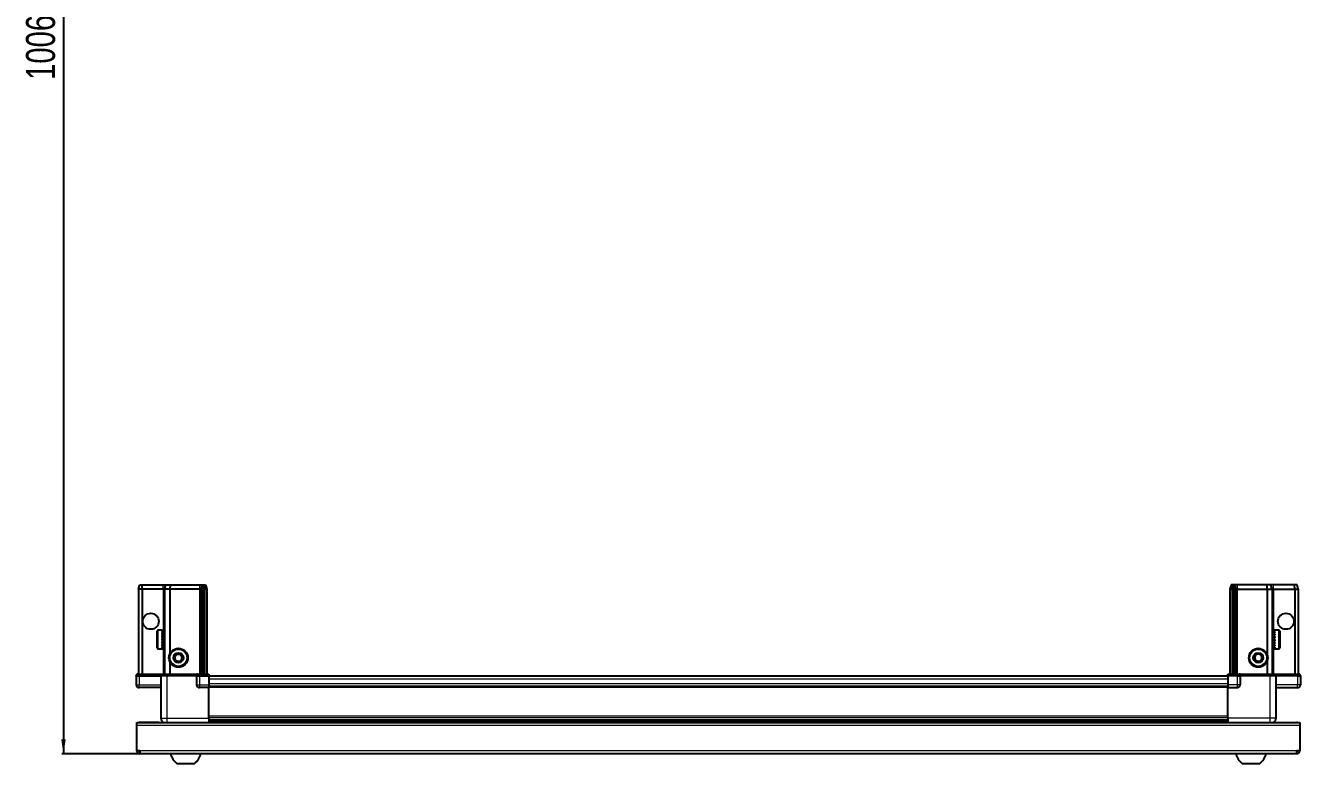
# Model space of a CAD drawing. Header units: millimetres. Extents: x 834 to 3866, y -9 to 1917.
# Drawn here: x 882 to 1758, y -9 to 497 of the extents above; entities that cross this region are included whole.
import ezdxf

# ---------------------------------------------------------------- set-up
doc = ezdxf.new("R2010")
doc.units = ezdxf.units.MM
doc.layers.add('FORMAT', color=7, linetype='Continuous')
doc.styles.add('SLDTEXTSTYLE0', font='TXT', dxfattribs={"width": 0.75})
doc.dimstyles.new('SLDDIMSTYLE0', dxfattribs={"dimtxt": 20, "dimasz": 10, "dimexe": 0, "dimexo": 0.0625, "dimgap": 5, "dimtad": 2, "dimdec": 1, "dimrnd": 1e-09, "dimzin": 12, "dimdsep": 46, "dimtxsty": 'SLDTEXTSTYLE0', "dimsah": 1, "dimcen": 0.09, "dimadec": 0, "dimazin": 3, "dimtfac": 1, "dimtofl": 0, "dimtmove": 0, "dimatfit": 3, "dimfxl": 0, "dimfrac": 2, "dimtolj": 1, "dimtzin": 12, "dimarcsym": 0})

# ---------------------------------------------------------------- blocks, each defined once
blk = doc.blocks.new('_D_8')
at = {"layer": 'FORMAT'}
for p, q in [((959.91, 1003.98), (906.82, 1003.98)), ((907.82, 1003.98), (907.82, -2.72)), ((960.41, -2.72), (906.82, -2.72))]:
    blk.add_line(p, q, dxfattribs=at)
for points in [[(907.82, 1003.98), (906.29, 993.98), (909.36, 993.98)], [(907.82, -2.72), (909.36, 7.28), (906.29, 7.28)]]:
    blk.add_solid(points, dxfattribs=at)
at = {"layer": 'FORMAT', "insert": (882.04, 459.99), "char_height": 20, "attachment_point": 1, "rotation": 90, "style": 'SLDTEXTSTYLE0'}
blk.add_mtext('1006,7', dxfattribs=at)

msp = doc.modelspace()

# ---------------------------------------------------------------- linework, layer by layer
at = {"color": 7, "linetype": 'Continuous', "lineweight": 25}
for p, q in [((959.32, 110.28), (960.13, 113.28)), ((961.82, 110.28), (959.32, 110.28)), ((959.32, 110.28), (959.32, 51.98)), ((960.13, 113.28), (961.98, 113.28)), ((961.82, 110.28), (961.98, 113.28)), ((961.82, 110.28), (961.82, 51.98)), ((976.32, 110.28), (961.82, 110.28)), ((961.98, 113.28), (976.32, 113.28)), ((976.32, 113.28), (978.13, 113.28)), ((977.32, 110.28), (976.32, 110.28)), ((977.32, 110.28), (978.13, 113.28)), ((980.82, 110.28), (977.32, 110.28)), ((977.32, 110.28), (977.32, 51.98)), ((978.13, 113.28), (981.16, 113.28)), ((981.16, 113.28), (980.82, 110.28)), ((980.82, 110.28), (980.82, 65.78)), ((1001.32, 110.28), (980.82, 110.28)), ((981.16, 113.28), (1001.32, 113.28)), ((1001.32, 113.28), (1003.13, 113.28)), ((1002.32, 110.28), (1001.32, 110.28)), ((1003.13, 113.28), (1002.32, 110.28)), ((1003.32, 110.28), (1002.32, 110.28)), ((1002.32, 110.28), (1002.32, 51.98)), ((1003.13, 113.28), (1003.87, 113.28)), ((1003.87, 113.28), (1003.32, 110.28)), ((1004.82, 110.28), (1003.32, 110.28)), ((1003.32, 110.28), (1003.32, 51.98)), ((1003.87, 113.28), (1004.37, 113.28)), ((1004.37, 113.28), (1004.82, 110.28)), ((1004.37, 113.28), (1005.52, 113.28)), ((1004.82, 110.28), (1004.82, 51.98)), ((1006.32, 110.28), (1004.82, 110.28)), ((1005.52, 113.28), (1006.32, 110.28)), ((1006.32, 110.28), (1006.32, 51.98)), ((1710.13, 113.28), (1709.32, 110.28)), ((1709.32, 110.28), (1710.82, 110.28)), ((1709.32, 110.28), (1709.32, 51.98)), ((1711.28, 113.28), (1710.13, 113.28)), ((1711.28, 113.28), (1710.82, 110.28)), ((1710.82, 110.28), (1712.32, 110.28)), ((1710.82, 110.28), (1710.82, 51.98)), ((1711.78, 113.28), (1711.28, 113.28)), ((1711.78, 113.28), (1712.32, 110.28)), ((1712.52, 113.28), (1711.78, 113.28)), ((1712.32, 110.28), (1712.32, 51.98)), ((1712.32, 110.28), (1713.32, 110.28)), ((1712.52, 113.28), (1713.32, 110.28)), ((1714.32, 113.28), (1712.52, 113.28)), ((1713.32, 110.28), (1713.32, 51.98)), ((1713.32, 110.28), (1714.32, 110.28)), ((1734.49, 113.28), (1714.32, 113.28)), ((1714.32, 110.28), (1734.82, 110.28)), ((1734.49, 113.28), (1734.82, 110.28)), ((1737.52, 113.28), (1734.49, 113.28)), ((1734.82, 110.28), (1734.82, 65.78)), ((1734.82, 110.28), (1738.32, 110.28)), ((1738.32, 110.28), (1737.52, 113.28)), ((1739.32, 113.28), (1737.52, 113.28)), ((1738.32, 110.28), (1738.32, 51.98)), ((1738.32, 110.28), (1739.32, 110.28)), ((1753.67, 113.28), (1739.32, 113.28)), ((1739.32, 110.28), (1753.82, 110.28)), ((1753.82, 110.28), (1753.67, 113.28)), ((1755.52, 113.28), (1753.67, 113.28)), ((1753.82, 110.28), (1753.82, 51.98)), ((1753.82, 110.28), (1756.32, 110.28)), ((1756.32, 110.28), (1755.52, 113.28)), ((1756.32, 110.28), (1756.32, 51.98)), ((972.12, 70.08), (972.12, 81.48)), ((975.32, 82.28), (972.92, 82.28)), ((975.32, 82.28), (975.32, 82.27)), ((975.32, 82.27), (975.82, 82.27)), ((975.32, 82.08), (975.82, 82.08)), ((975.32, 82.08), (975.32, 81.86)), ((975.32, 81.86), (975.82, 81.86)), ((975.32, 81.29), (975.82, 81.29)), ((975.32, 81.29), (975.32, 80.86)), ((975.32, 80.86), (975.82, 80.86)), ((975.32, 79.95), (975.82, 79.95)), ((975.32, 79.95), (975.32, 79.36)), ((975.32, 79.36), (975.82, 79.36)), ((975.82, 82.08), (975.82, 82.27)), ((975.82, 81.86), (975.82, 82.08)), ((975.82, 81.29), (975.82, 81.86)), ((975.82, 80.86), (975.82, 81.29)), ((975.82, 79.95), (975.82, 80.86)), ((975.92, 80.18), (975.82, 80.18)), ((975.82, 79.36), (975.82, 79.95)), ((975.82, 78.21), (975.82, 79.36)), ((975.92, 71.38), (975.92, 80.18)), ((976.81, 79.09), (976.32, 79.78)), ((976.32, 71.78), (976.32, 79.78)), ((977.29, 79.78), (976.81, 79.09)), ((976.81, 72.47), (976.81, 79.09)), ((977.32, 79.78), (977.29, 79.78)), ((977.29, 71.78), (977.29, 79.78)), ((1738.36, 79.78), (1738.32, 79.78)), ((1738.84, 79.09), (1738.36, 79.78)), ((1738.36, 79.78), (1738.36, 71.78)), ((1739.32, 79.78), (1738.84, 79.09)), ((1738.84, 79.09), (1738.84, 72.47)), ((1739.32, 79.78), (1739.32, 71.78)), ((1739.82, 80.18), (1739.72, 80.18)), ((1739.72, 80.18), (1739.72, 71.38)), ((1742.72, 82.28), (1739.82, 82.28)), ((1740.32, 82.28), (1739.82, 82.28)), ((1739.82, 82.28), (1739.82, 82.23)), ((1739.82, 82.23), (1739.82, 81.94)), ((1740.32, 82.23), (1739.82, 82.23)), ((1740.32, 81.94), (1739.82, 81.94)), ((1739.82, 81.94), (1739.82, 81.67)), ((1740.32, 81.67), (1739.82, 81.67)), ((1739.82, 81.67), (1739.82, 81.01)), ((1740.32, 81.01), (1739.82, 81.01)), ((1739.82, 81.01), (1739.82, 80.53)), ((1739.82, 80.53), (1739.82, 79.56)), ((1740.32, 80.53), (1739.82, 80.53)), ((1740.32, 79.56), (1739.82, 79.56)), ((1739.82, 79.56), (1739.82, 78.93)), ((1739.82, 78.93), (1739.82, 77.74)), ((1740.32, 78.93), (1739.82, 78.93)), ((1740.32, 82.23), (1740.32, 82.28)), ((1740.32, 81.67), (1740.32, 81.94)), ((1740.32, 80.53), (1740.32, 81.01)), ((1740.32, 78.93), (1740.32, 79.56)), ((1743.52, 81.48), (1743.52, 70.08)), ((975.32, 78.21), (975.82, 78.21)), ((975.32, 78.21), (975.32, 77.51)), ((975.32, 77.51), (975.82, 77.51)), ((975.32, 76.23), (975.82, 76.23)), ((975.32, 76.23), (975.32, 75.49)), ((975.32, 76.08), (975.82, 76.08)), ((975.32, 75.58), (975.82, 75.58)), ((975.32, 75.49), (975.82, 75.49)), ((975.32, 74.2), (975.82, 74.2)), ((975.32, 74.2), (975.32, 73.5)), ((975.32, 73.5), (975.82, 73.5)), ((975.32, 72.33), (975.82, 72.33)), ((975.32, 72.33), (975.32, 71.73)), ((975.32, 71.73), (975.82, 71.73)), ((975.32, 70.8), (975.82, 70.8)), ((975.32, 70.8), (975.32, 70.35)), ((975.32, 70.35), (975.82, 70.35)), ((975.82, 77.51), (975.82, 78.21)), ((975.82, 76.23), (975.82, 77.51)), ((975.82, 76.08), (975.82, 76.23)), ((975.82, 75.49), (975.82, 75.58)), ((975.82, 74.2), (975.82, 75.49)), ((975.82, 73.5), (975.82, 74.2)), ((975.82, 72.33), (975.82, 73.5)), ((975.82, 71.73), (975.82, 72.33)), ((975.82, 70.8), (975.82, 71.73)), ((975.82, 71.38), (975.92, 71.38)), ((975.82, 70.35), (975.82, 70.8)), ((975.82, 69.75), (975.82, 70.35)), ((976.32, 71.78), (976.81, 72.47)), ((976.81, 72.47), (977.29, 71.78)), ((977.29, 71.78), (977.32, 71.78)), ((1738.32, 71.78), (1738.36, 71.78)), ((1738.36, 71.78), (1738.84, 72.47)), ((1738.84, 72.47), (1739.32, 71.78)), ((1739.72, 71.38), (1739.82, 71.38)), ((1740.32, 77.74), (1739.82, 77.74)), ((1739.82, 77.74), (1739.82, 77.1)), ((1740.32, 77.1), (1739.82, 77.1)), ((1739.82, 77.02), (1739.82, 75.73)), ((1740.32, 77.02), (1739.82, 77.02)), ((1740.32, 75.73), (1739.82, 75.73)), ((1740.32, 75.24), (1739.82, 75.24)), ((1739.82, 75.24), (1739.82, 74.99)), ((1739.82, 74.99), (1739.82, 73.72)), ((1740.32, 74.99), (1739.82, 74.99)), ((1740.32, 73.72), (1739.82, 73.72)), ((1739.82, 73.72), (1739.82, 73.03)), ((1739.82, 73.03), (1739.82, 71.92)), ((1740.32, 73.03), (1739.82, 73.03)), ((1740.32, 71.92), (1739.82, 71.92)), ((1739.82, 71.92), (1739.82, 71.35)), ((1739.82, 71.35), (1739.82, 70.49)), ((1740.32, 71.35), (1739.82, 71.35)), ((1740.32, 70.49), (1739.82, 70.49)), ((1739.82, 70.49), (1739.82, 70.09)), ((1739.82, 70.09), (1739.82, 69.58)), ((1740.32, 70.09), (1739.82, 70.09)), ((1740.32, 77.02), (1740.32, 77.74)), ((1740.32, 74.99), (1740.32, 75.73)), ((1740.32, 73.03), (1740.32, 73.72)), ((1740.32, 71.35), (1740.32, 71.92)), ((1740.32, 70.09), (1740.32, 70.49)), ((972.92, 69.28), (975.32, 69.28)), ((975.32, 69.75), (975.82, 69.75)), ((975.32, 69.75), (975.32, 69.51)), ((975.32, 69.51), (975.82, 69.51)), ((975.32, 69.29), (975.82, 69.29)), ((975.32, 69.29), (975.32, 69.28)), ((975.32, 69.28), (975.82, 69.28)), ((975.82, 69.51), (975.82, 69.75)), ((975.82, 69.29), (975.82, 69.51)), ((975.82, 69.28), (975.82, 69.29)), ((1740.32, 69.58), (1739.82, 69.58)), ((1739.82, 69.58), (1739.82, 69.4)), ((1739.82, 69.4), (1739.82, 69.28)), ((1740.32, 69.4), (1739.82, 69.4)), ((1739.82, 69.28), (1742.72, 69.28)), ((1740.32, 69.4), (1740.32, 69.58)), ((980.82, 60.78), (980.82, 51.98)), ((1734.82, 60.78), (1734.82, 51.98)), ((958.32, 51.98), (957.82, 51.11)), ((957.82, 50.78), (957.82, 51.11)), ((957.82, 50.78), (959.82, 50.78)), ((957.82, 50.78), (957.82, 44.78)), ((959.82, 51.98), (958.32, 51.98)), ((959.82, 51.98), (974.62, 51.98)), ((974.62, 50.78), (959.82, 50.78)), ((959.82, 50.78), (974.62, 50.78)), ((974.62, 51.98), (974.82, 51.98)), ((974.82, 50.78), (974.62, 50.78)), ((974.82, 50.78), (974.82, 51.98)), ((974.82, 51.98), (978.82, 51.98)), ((978.82, 50.78), (974.82, 50.78)), ((974.82, 50.78), (974.82, 21.78)), ((978.82, 51.98), (999.12, 51.98)), ((999.12, 50.78), (978.82, 50.78)), ((999.12, 51.98), (999.32, 51.98)), ((999.32, 50.78), (999.12, 50.78)), ((999.32, 50.78), (999.32, 51.98)), ((1000, 51.98), (999.32, 51.98)), ((999.32, 50.78), (1001.32, 50.78)), ((999.32, 50.78), (999.32, 44.78)), ((1000, 51.98), (1007.82, 51.98)), ((1007.82, 51.11), (1001.32, 51.11)), ((1007.82, 50.78), (1001.32, 50.78)), ((1001.32, 50.78), (1007.82, 50.78)), ((1007.82, 51.98), (1007.82, 51.11)), ((1007.82, 51.11), (1007.82, 51.11)), ((1007.82, 50.78), (1007.82, 51.11)), ((1007.82, 50.78), (1007.82, 50.78)), ((1007.82, 50.78), (1007.82, 44.78)), ((1707.82, 50.63), (1007.82, 50.63)), ((1007.82, 44.78), (1007.82, 42.78)), ((1707.82, 51.11), (1707.82, 51.98)), ((1707.82, 51.98), (1715.65, 51.98)), ((1714.32, 51.11), (1707.82, 51.11)), ((1707.82, 50.78), (1707.82, 51.11)), ((1714.32, 50.78), (1707.82, 50.78)), ((1707.82, 50.78), (1707.82, 44.78)), ((1707.82, 44.78), (1707.82, 42.78)), ((1714.32, 50.78), (1716.32, 50.78)), ((1716.32, 50.78), (1714.32, 50.78)), ((1716.32, 51.98), (1715.65, 51.98)), ((1716.32, 50.78), (1716.32, 51.98)), ((1716.32, 51.98), (1716.52, 51.98)), ((1716.52, 50.78), (1716.32, 50.78)), ((1716.32, 50.78), (1716.32, 44.78)), ((1716.52, 51.98), (1736.82, 51.98)), ((1736.82, 50.78), (1716.52, 50.78)), ((1736.82, 51.98), (1740.82, 51.98)), ((1740.82, 50.78), (1736.82, 50.78)), ((1740.82, 50.78), (1740.82, 51.98)), ((1740.82, 51.98), (1741.02, 51.98)), ((1741.02, 50.78), (1740.82, 50.78)), ((1740.82, 50.78), (1740.82, 21.78)), ((1741.02, 51.98), (1755.82, 51.98)), ((1755.82, 50.78), (1741.02, 50.78)), ((1757.32, 51.98), (1755.82, 51.98)), ((1755.82, 50.78), (1757.82, 50.78)), ((1757.82, 51.11), (1757.32, 51.98)), ((1757.82, 51.11), (1757.32, 51.98)), ((1757.82, 50.78), (1757.82, 51.11)), ((1757.82, 50.78), (1757.82, 51.11)), ((1757.82, 50.78), (1757.82, 50.78)), ((1757.82, 50.78), (1757.82, 44.78)), ((974.82, 42.78), (959.82, 42.78)), ((1007.82, 42.78), (1001.32, 42.78)), ((1707.82, 43.43), (1007.82, 43.43)), ((1007.82, 21.78), (1007.82, 42.78)), ((1707.82, 42.78), (1714.32, 42.78)), ((1707.82, 21.78), (1707.82, 42.78)), ((1740.82, 42.78), (1755.82, 42.78)), ((958.32, 18.78), (1757.32, 18.78)), ((958.32, 16.68), (958.32, 18.78)), ((973.32, 18.88), (960.42, 18.88)), ((973.32, 18.88), (973.32, 18.78)), ((1007.82, 20.75), (1707.82, 20.75)), ((1007.82, 20.72), (1707.82, 20.72)), ((1031.7, 18.93), (1007.82, 18.93)), ((1026.32, 18.78), (1026.32, 18.93)), ((1026.36, 18.78), (1026.36, 18.93)), ((1026.63, 18.78), (1026.63, 18.93)), ((1026.9, 18.78), (1026.9, 18.93)), ((1027.55, 18.78), (1027.55, 18.93)), ((1028.01, 18.78), (1028.01, 18.93)), ((1028.98, 18.78), (1028.98, 18.93)), ((1029.6, 18.78), (1029.6, 18.93)), ((1030.78, 18.78), (1030.78, 18.93)), ((1031.44, 18.78), (1031.44, 18.93)), ((1031.5, 18.78), (1031.5, 18.93)), ((1032.79, 18.93), (1031.7, 18.93)), ((1033.52, 18.93), (1032.79, 18.93)), ((1032.79, 18.78), (1032.79, 18.93)), ((1032.79, 18.93), (1032.79, 18.93)), ((1032.8, 18.78), (1032.8, 18.93)), ((1033.3, 18.78), (1033.3, 18.93)), ((1033.53, 18.93), (1033.52, 18.93)), ((1033.53, 18.78), (1033.53, 18.93)), ((1033.95, 18.93), (1033.53, 18.93)), ((1681.7, 18.93), (1033.95, 18.93)), ((1034.8, 18.78), (1034.8, 18.93)), ((1035.49, 18.78), (1035.49, 18.93)), ((1036.62, 18.78), (1036.62, 18.93)), ((1037.19, 18.78), (1037.19, 18.93)), ((1038.06, 18.78), (1038.06, 18.93)), ((1038.47, 18.78), (1038.47, 18.93)), ((1039, 18.78), (1039, 18.93)), ((1039.19, 18.78), (1039.19, 18.93)), ((1039.32, 18.78), (1039.32, 18.93)), ((1676.33, 18.78), (1676.33, 18.93)), ((1676.5, 18.78), (1676.5, 18.93)), ((1676.71, 18.78), (1676.71, 18.93)), ((1677.27, 18.78), (1677.27, 18.93)), ((1677.69, 18.78), (1677.69, 18.93)), ((1678.58, 18.78), (1678.58, 18.93)), ((1679.17, 18.78), (1679.17, 18.93)), ((1680.31, 18.78), (1680.31, 18.93)), ((1681.01, 18.78), (1681.01, 18.93)), ((1682.29, 18.93), (1681.7, 18.93)), ((1683.02, 18.93), (1682.29, 18.93)), ((1682.29, 18.78), (1682.29, 18.93)), ((1682.29, 18.93), (1682.29, 18.93)), ((1682.46, 18.78), (1682.46, 18.93)), ((1682.96, 18.78), (1682.96, 18.93)), ((1683.03, 18.93), (1683.02, 18.93)), ((1683.03, 18.78), (1683.03, 18.93)), ((1683.95, 18.93), (1683.03, 18.93)), ((1707.82, 18.93), (1683.95, 18.93)), ((1684.32, 18.78), (1684.32, 18.93)), ((1685.02, 18.78), (1685.02, 18.93)), ((1686.2, 18.78), (1686.2, 18.93)), ((1686.81, 18.78), (1686.81, 18.93)), ((1687.75, 18.78), (1687.75, 18.93)), ((1688.2, 18.78), (1688.2, 18.93)), ((1688.82, 18.78), (1688.82, 18.93)), ((1689.07, 18.78), (1689.07, 18.93)), ((1689.3, 18.78), (1689.3, 18.93)), ((1689.32, 18.78), (1689.32, 18.93)), ((1742.32, 18.88), (1755.22, 18.88)), ((1742.32, 18.88), (1742.32, 18.78)), ((1757.32, 18.78), (1757.32, 16.68)), ((958.32, -0.62), (958.32, 16.68)), ((1757.32, 16.68), (1757.32, -0.62)), ((960.42, -0.62), (958.32, -0.62)), ((960.42, -0.62), (960.42, -2.72)), ((1755.22, -2.72), (960.42, -2.72)), ((1757.32, -0.62), (1755.22, -0.62)), ((1755.22, -2.72), (1755.22, -0.62)), ((985.82, -9.32), (997.82, -9.32)), ((1717.82, -9.32), (1729.82, -9.32))]:
    msp.add_line(p, q, dxfattribs=at)
at = {"color": 8, "linetype": 'Continuous', "lineweight": 18}
for p, q in [((976.32, 110.28), (976.32, 113.28)), ((976.32, 110.28), (976.32, 79.78)), ((1001.32, 113.28), (1001.32, 110.28)), ((1001.32, 110.28), (1001.32, 51.98)), ((1714.32, 113.28), (1714.32, 110.28)), ((1714.32, 110.28), (1714.32, 51.98)), ((1739.32, 110.28), (1739.32, 113.28)), ((1739.32, 110.28), (1739.32, 79.78)), ((972.92, 69.28), (972.92, 82.28)), ((1742.72, 82.28), (1742.72, 69.28)), ((976.32, 71.78), (976.32, 51.98)), ((1739.32, 71.78), (1739.32, 51.98)), ((957.82, 44.78), (959.82, 44.78)), ((959.82, 50.78), (959.82, 51.98)), ((959.82, 50.78), (959.82, 44.78)), ((959.82, 44.78), (974.82, 44.78)), ((959.82, 42.78), (959.82, 44.78)), ((974.62, 50.78), (974.62, 51.98)), ((978.82, 50.78), (978.82, 51.98)), ((978.82, 50.78), (978.82, 21.78)), ((999.12, 50.78), (999.12, 51.98)), ((999.32, 44.78), (1001.32, 44.78)), ((1001.32, 50.78), (1001.32, 51.11)), ((1001.32, 50.78), (1001.32, 44.78)), ((1001.32, 44.78), (1007.82, 44.78)), ((1001.32, 44.78), (1001.32, 42.78)), ((1007.82, 50.78), (1007.82, 51.11)), ((1707.82, 48.63), (1007.82, 48.63)), ((1707.82, 45.43), (1007.82, 45.43)), ((1714.32, 44.78), (1707.82, 44.78)), ((1714.32, 50.78), (1714.32, 51.11)), ((1714.32, 50.78), (1714.32, 44.78)), ((1714.32, 44.78), (1714.32, 42.78)), ((1716.32, 44.78), (1714.32, 44.78)), ((1716.52, 51.98), (1716.52, 50.78)), ((1736.82, 50.78), (1736.82, 51.98)), ((1736.82, 50.78), (1736.82, 21.78)), ((1755.82, 44.78), (1740.82, 44.78)), ((1741.02, 51.98), (1741.02, 50.78)), ((1755.82, 50.78), (1755.82, 51.98)), ((1755.82, 50.78), (1755.82, 44.78)), ((1755.82, 42.78), (1755.82, 44.78)), ((1757.82, 44.78), (1755.82, 44.78)), ((1707.82, 42.78), (1007.82, 42.78)), ((960.42, 18.78), (960.42, 18.88)), ((978.82, 21.78), (1007.82, 21.78)), ((1007.82, 23.37), (1707.82, 23.37)), ((1707.82, 21.96), (1007.82, 21.96)), ((1007.82, 19.51), (1707.82, 19.51)), ((1736.82, 21.78), (1707.82, 21.78)), ((1755.22, 18.78), (1755.22, 18.88)), ((1757.32, 16.68), (958.32, 16.68)), ((1755.22, -0.62), (960.42, -0.62))]:
    msp.add_line(p, q, dxfattribs=at)
at = {"color": 7, "linetype": 'Continuous', "lineweight": 25, "flags": 128}
for points in [[(960.42, 18.88), (960.01, 18.84), (959.78, 18.78)], [(1755.86, 18.78), (1755.63, 18.84), (1755.22, 18.88)]]:
    msp.add_lwpolyline(points, dxfattribs=at)
at = {"color": 7, "linetype": 'Continuous', "lineweight": 25}
for centre, radius in [((967.82, 88.28), 5.5), ((1747.82, 88.28), 5.5), ((986.82, 63.28), 6.5), ((986.82, 63.28), 3.46), ((1728.82, 63.28), 6.5), ((1728.82, 63.28), 3.46)]:
    msp.add_circle(centre, radius, dxfattribs=at)
at = {"color": 8, "linetype": 'Continuous', "lineweight": 18}
for centre in [(986.82, 63.28), (1728.82, 63.28)]:
    msp.add_circle(centre, 5.7, dxfattribs=at)
at = {"color": 7, "linetype": 'Continuous', "lineweight": 25}
for centre, radius, start, end in [((972.92, 81.48), 0.8, 90, 180), ((976.32, 80.18), 0.4, 180, 270), ((1739.32, 80.18), 0.4, 270, 0), ((1742.72, 81.48), 0.8, 360, 90), ((976.32, 71.38), 0.4, 90, 180), ((1739.32, 71.38), 0.4, 360, 90), ((972.92, 70.08), 0.8, 180, 270), ((986.82, 63.28), 2.5, 147.37605, 207.37605), ((986.82, 63.28), 2.5, 207.37605, 267.37605), ((986.82, 63.28), 2.5, 87.37605, 147.37605), ((986.82, 63.28), 2.5, 267.37605, 327.37605), ((986.82, 63.28), 2.5, 27.37605, 87.37605), ((986.82, 63.28), 2.5, 327.37605, 27.37605), ((1728.82, 63.28), 2.5, 134.67671, 194.67671), ((1728.82, 63.28), 2.5, 194.67671, 254.67671), ((1728.82, 63.28), 2.5, 74.67671, 134.67671), ((1728.82, 63.28), 2.5, 254.67671, 314.67671), ((1728.82, 63.28), 2.5, 14.67671, 74.67671), ((1728.82, 63.28), 2.5, 314.67671, 14.67671), ((1742.72, 70.08), 0.8, 270, 0), ((959.82, 44.78), 2, 180, 270), ((1001.32, 44.78), 2, 180, 270), ((1714.32, 44.78), 2, 270, 0), ((1755.82, 44.78), 2, 270, 0), ((960.42, -0.62), 2.1, 180, 270), ((960.42, -0.62), 0.6, 180, 270), ((992.85, 0.3), 11.91, 194.70035, 233.8734), ((990.8, 0.3), 11.91, 306.1266, 345.29965), ((1724.85, 0.3), 11.91, 194.70035, 233.8734), ((1722.8, 0.3), 11.91, 306.1266, 345.29965), ((1755.22, -0.62), 0.6, 270, 0), ((1755.22, -0.62), 2.1, 270, 0)]:
    msp.add_arc(centre, radius, start, end, dxfattribs=at)
for centre, start_param, end_param in [((1001.32, 54.57), 2.418858, 3.141593), ((1714.32, 54.57), 3.141593, 3.864327)]:
    msp.add_ellipse(centre, major_axis=(0, 3.46), ratio=0.57735, start_param=start_param, end_param=end_param, dxfattribs=at)
for points, knots in [([(983.94, 63.41), (984.22, 63.84), (984.74, 64.65), (985.26, 65.46), (985.5, 65.84)], [0, 0, 0, 0, 0.534686, 1, 1, 1, 1]), ([(985.27, 60.84), (985.21, 60.96), (984.94, 61.49), (984.48, 62.37), (984.1, 63.1), (983.94, 63.41)], [0, 0, 0, 0, 0.133125, 0.637099, 1, 1, 1, 1]), ([(985.5, 65.84), (986.01, 65.82), (986.98, 65.77), (987.93, 65.73), (988.38, 65.71)], [0, 0, 0, 0, 0.5346859, 1, 1, 1, 1]), ([(989.71, 63.14), (989.43, 62.71), (988.91, 61.9), (988.39, 61.09), (988.15, 60.71)], [0, 0, 0, 0, 0.534686, 1, 1, 1, 1]), ([(988.38, 65.71), (988.54, 65.4), (988.92, 64.67), (989.38, 63.79), (989.65, 63.25), (989.71, 63.14)], [0, 0, 0, 0, 0.362901, 0.866875, 1, 1, 1, 1]), ([(1726.04, 64.04), (1726.41, 64.4), (1727.09, 65.08), (1727.78, 65.75), (1728.09, 66.07)], [0, 0, 0, 0, 0.534686, 1, 1, 1, 1]), ([(1726.77, 61.25), (1726.68, 61.58), (1726.48, 62.38), (1726.22, 63.34), (1726.07, 63.92), (1726.04, 64.04)], [0, 0, 0, 0, 0.362901, 0.866875, 1, 1, 1, 1]), ([(1728.09, 66.07), (1728.59, 65.93), (1729.52, 65.68), (1730.45, 65.42), (1730.88, 65.31)], [0, 0, 0, 0, 0.5346859, 1, 1, 1, 1]), ([(1731.61, 62.51), (1731.24, 62.15), (1730.56, 61.47), (1729.87, 60.8), (1729.56, 60.48)], [0, 0, 0, 0, 0.534686, 1, 1, 1, 1]), ([(1730.88, 65.31), (1730.91, 65.18), (1731.06, 64.61), (1731.31, 63.64), (1731.52, 62.85), (1731.61, 62.51)], [0, 0, 0, 0, 0.133125, 0.637099, 1, 1, 1, 1]), ([(988.15, 60.71), (987.64, 60.74), (986.67, 60.78), (985.71, 60.82), (985.27, 60.84)], [0, 0, 0, 0, 0.534686, 1, 1, 1, 1]), ([(1729.56, 60.48), (1729.06, 60.62), (1728.13, 60.87), (1727.2, 61.13), (1726.77, 61.25)], [0, 0, 0, 0, 0.534686, 1, 1, 1, 1]), ([(974.82, 21.78), (974.87, 21.34), (974.94, 20.66), (975.38, 19.84), (975.84, 19.29), (976.24, 18.93), (976.5, 18.8), (976.55, 18.78)], [0, 0, 0, 0, 0.363018, 0.558438, 0.758004, 0.95757, 1, 1, 1, 1]), ([(1007.82, 21.78), (1007.82, 21.38), (1007.82, 20.59), (1007.82, 19.57), (1007.82, 18.94), (1007.82, 18.79), (1007.82, 18.78)], [0, 0, 0, 0, 0.32552, 0.65104, 0.97656, 1, 1, 1, 1]), ([(1707.82, 21.78), (1707.82, 21.38), (1707.82, 20.59), (1707.82, 19.57), (1707.82, 18.94), (1707.82, 18.79), (1707.82, 18.78)], [0, 0, 0, 0, 0.32552, 0.65104, 0.97656, 1, 1, 1, 1]), ([(1740.82, 21.78), (1740.78, 21.34), (1740.71, 20.66), (1740.27, 19.84), (1739.81, 19.29), (1739.41, 18.93), (1739.15, 18.8), (1739.1, 18.78)], [0, 0, 0, 0, 0.3630185, 0.5584377, 0.7580039, 0.9575702, 1, 1, 1, 1])]:
    msp.add_open_spline(points, degree=3, knots=knots, dxfattribs=at)
at = {"color": 8, "linetype": 'Continuous', "lineweight": 18}
for points in [[(974.82, 21.78), (974.88, 21.78), (975, 21.78), (975.93, 21.78), (977.25, 21.78), (978.3, 21.78), (978.82, 21.78)], [(1740.82, 21.78), (1740.76, 21.78), (1740.64, 21.78), (1739.72, 21.78), (1738.4, 21.78), (1737.35, 21.78), (1736.82, 21.78)]]:
    msp.add_open_spline(points, degree=3, dxfattribs=at)
for points in [[(978.82, 21.78), (978.82, 21.34), (978.82, 20.66), (978.82, 19.84), (978.82, 19.29), (978.82, 18.93), (978.82, 18.8), (978.82, 18.78)], [(1736.82, 21.78), (1736.82, 21.34), (1736.82, 20.66), (1736.82, 19.84), (1736.82, 19.29), (1736.82, 18.93), (1736.82, 18.8), (1736.82, 18.78)]]:
    msp.add_open_spline(points, degree=3, knots=[0, 0, 0, 0, 0.363018, 0.558438, 0.758004, 0.95757, 1, 1, 1, 1], dxfattribs=at)

# ---------------------------------------------------------------- dimensions: what is measured, and where the dimension line sits
at = {"layer": 'FORMAT'}
dim = msp.add_linear_dim(base=(907.82, -2.72), p1=(959.92, 1003.98), p2=(960.42, -2.72), angle=90, dimstyle='SLDDIMSTYLE0', dxfattribs=at)
dim.commit()
dim.dimension.update_dxf_attribs({"geometry": '_D_8', "text_midpoint": (907.82, 500.63), "dimtype": 160})

doc.saveas('drawing.dxf')
